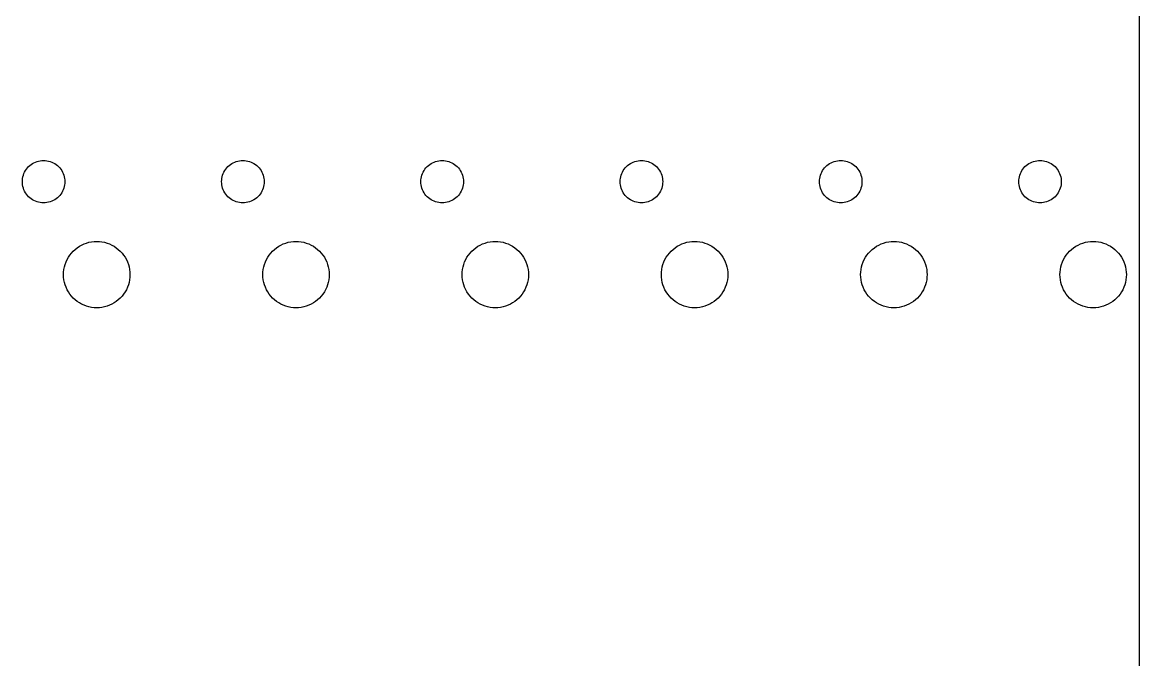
# Model space of a CAD drawing. Extents: x 0 to 315, y 0 to 192.
# Drawn here: x 231.2 to 315.2, y 96.2 to 144.2 of the extents above; entities that cross this region are included whole.
import ezdxf

# ---------------------------------------------------------------- set-up
doc = ezdxf.new("R2010")
doc.units = 0
doc.layers.add('Layer_1', color=7, linetype='CONTINUOUS')

msp = doc.modelspace()

# ---------------------------------------------------------------- linework, layer by layer
at = {"layer": 'Layer_1', "color": 7}
for p, q in [((315.249983, 0.249995), (315.249983, 192.249989)), ((232.023999, 133.675991), (232.138, 133.727991)), ((232.138, 133.727991), (232.256, 133.771992)), ((232.256, 133.771992), (232.376001, 133.805991)), ((232.376001, 133.805991), (232.500001, 133.82998)), ((232.500001, 133.82998), (232.624001, 133.844994)), ((232.624001, 133.844994), (232.749999, 133.84999)), ((232.749999, 133.84999), (232.876, 133.844994)), ((232.876, 133.844994), (233, 133.82998)), ((233, 133.82998), (233.124, 133.805991)), ((233.124, 133.805991), (233.244001, 133.771992)), ((233.244001, 133.771992), (233.362, 133.727991)), ((233.362, 133.727991), (233.475998, 133.675991)), ((247.024, 133.675991), (247.137998, 133.727991)), ((247.137998, 133.727991), (247.256001, 133.771992)), ((247.256001, 133.771992), (247.375999, 133.805991)), ((247.375999, 133.805991), (247.499999, 133.82998)), ((247.499999, 133.82998), (247.623999, 133.844994)), ((247.623999, 133.844994), (247.75, 133.84999)), ((247.75, 133.84999), (247.876001, 133.844994)), ((247.876001, 133.844994), (248.000001, 133.82998)), ((248.000001, 133.82998), (248.124001, 133.805991)), ((248.124001, 133.805991), (248.243999, 133.771992)), ((248.243999, 133.771992), (248.361999, 133.727991)), ((248.361999, 133.727991), (248.476, 133.675991)), ((262.023998, 133.675991), (262.137999, 133.727991)), ((262.137999, 133.727991), (262.255999, 133.771992)), ((262.255999, 133.771992), (262.376, 133.805991)), ((262.376, 133.805991), (262.5, 133.82998)), ((262.5, 133.82998), (262.624, 133.844994)), ((262.624, 133.844994), (262.749998, 133.84999)), ((262.749998, 133.84999), (262.875999, 133.844994)), ((262.875999, 133.844994), (262.999999, 133.82998)), ((262.999999, 133.82998), (263.123999, 133.805991)), ((263.123999, 133.805991), (263.244, 133.771992)), ((263.244, 133.771992), (263.362, 133.727991)), ((263.362, 133.727991), (263.476001, 133.675991)), ((277.023999, 133.675991), (277.137995, 133.727991)), ((277.137995, 133.727991), (277.255992, 133.771992)), ((277.255992, 133.771992), (277.375993, 133.805991)), ((277.375993, 133.805991), (277.500001, 133.82998)), ((277.500001, 133.82998), (277.624009, 133.844994)), ((277.624009, 133.844994), (277.749993, 133.84999)), ((277.749993, 133.84999), (277.876006, 133.844994)), ((277.876006, 133.844994), (277.999986, 133.82998)), ((277.999986, 133.82998), (278.123994, 133.805991)), ((278.123994, 133.805991), (278.243995, 133.771992)), ((278.243995, 133.771992), (278.361992, 133.727991)), ((278.361992, 133.727991), (278.47601, 133.675991)), ((292.023998, 133.675991), (292.137987, 133.727991)), ((292.137987, 133.727991), (292.255984, 133.771992)), ((292.255984, 133.771992), (292.375985, 133.805991)), ((292.375985, 133.805991), (292.499994, 133.82998)), ((292.499994, 133.82998), (292.624002, 133.844994)), ((292.624002, 133.844994), (292.749986, 133.84999)), ((292.749986, 133.84999), (292.875998, 133.844994)), ((292.875998, 133.844994), (292.999978, 133.82998)), ((292.999978, 133.82998), (293.123987, 133.805991)), ((293.123987, 133.805991), (293.243988, 133.771992)), ((293.243988, 133.771992), (293.361985, 133.727991)), ((293.361985, 133.727991), (293.476003, 133.675991)), ((307.023996, 133.675991), (307.137985, 133.727991)), ((307.137985, 133.727991), (307.255982, 133.771992)), ((307.255982, 133.771992), (307.375983, 133.805991)), ((307.375983, 133.805991), (307.499992, 133.82998)), ((307.499992, 133.82998), (307.624, 133.844994)), ((307.624, 133.844994), (307.749984, 133.84999)), ((307.749984, 133.84999), (307.875996, 133.844994)), ((307.875996, 133.844994), (307.999977, 133.82998)), ((307.999977, 133.82998), (308.123985, 133.805991)), ((308.123985, 133.805991), (308.243986, 133.771992)), ((308.243986, 133.771992), (308.361983, 133.727991)), ((308.361983, 133.727991), (308.476001, 133.675991)), ((231.271998, 132.861992), (231.324, 132.97599)), ((231.324, 132.97599), (231.385999, 133.085992)), ((231.385999, 133.085992), (231.455999, 133.189991)), ((231.455999, 133.189991), (231.533, 133.288991)), ((231.533, 133.288991), (231.618999, 133.38099)), ((231.618999, 133.38099), (231.711, 133.466992)), ((231.711, 133.466992), (231.809998, 133.54399)), ((231.809998, 133.54399), (231.914, 133.61399)), ((231.914, 133.61399), (232.023999, 133.675991)), ((233.475998, 133.675991), (233.586, 133.61399)), ((233.586, 133.61399), (233.689999, 133.54399)), ((233.689999, 133.54399), (233.789, 133.466992)), ((233.789, 133.466992), (233.880999, 133.38099)), ((233.880999, 133.38099), (233.967, 133.288991)), ((233.967, 133.288991), (234.043999, 133.189991)), ((234.043999, 133.189991), (234.113999, 133.085992)), ((234.113999, 133.085992), (234.176, 132.97599)), ((234.176, 132.97599), (234.227999, 132.861992)), ((246.271999, 132.861992), (246.323999, 132.97599)), ((246.323999, 132.97599), (246.386, 133.085992)), ((246.386, 133.085992), (246.456, 133.189991)), ((246.456, 133.189991), (246.532998, 133.288991)), ((246.532998, 133.288991), (246.619, 133.38099)), ((246.619, 133.38099), (246.710999, 133.466992)), ((246.710999, 133.466992), (246.809999, 133.54399)), ((246.809999, 133.54399), (246.913998, 133.61399)), ((246.913998, 133.61399), (247.024, 133.675991)), ((248.476, 133.675991), (248.585998, 133.61399)), ((248.585998, 133.61399), (248.69, 133.54399)), ((248.69, 133.54399), (248.788998, 133.466992)), ((248.788998, 133.466992), (248.881, 133.38099)), ((248.881, 133.38099), (248.966998, 133.288991)), ((248.966998, 133.288991), (249.044, 133.189991)), ((249.044, 133.189991), (249.114, 133.085992)), ((249.114, 133.085992), (249.175998, 132.97599)), ((249.175998, 132.97599), (249.228, 132.861992)), ((261.272, 132.861992), (261.324, 132.97599)), ((261.324, 132.97599), (261.385998, 133.085992)), ((261.385998, 133.085992), (261.456001, 133.189991)), ((261.456001, 133.189991), (261.532999, 133.288991)), ((261.532999, 133.288991), (261.618998, 133.38099)), ((261.618998, 133.38099), (261.711, 133.466992)), ((261.711, 133.466992), (261.81, 133.54399)), ((261.81, 133.54399), (261.913999, 133.61399)), ((261.913999, 133.61399), (262.023998, 133.675991)), ((263.476001, 133.675991), (263.586, 133.61399)), ((263.586, 133.61399), (263.689998, 133.54399)), ((263.689998, 133.54399), (263.788999, 133.466992)), ((263.788999, 133.466992), (263.881001, 133.38099)), ((263.881001, 133.38099), (263.967, 133.288991)), ((263.967, 133.288991), (264.043998, 133.189991)), ((264.043998, 133.189991), (264.114001, 133.085992)), ((264.114001, 133.085992), (264.175999, 132.97599)), ((264.175999, 132.97599), (264.227999, 132.861992)), ((276.271998, 132.861992), (276.323998, 132.97599)), ((276.323998, 132.97599), (276.385999, 133.085992)), ((276.385999, 133.085992), (276.455999, 133.189991)), ((276.455999, 133.189991), (276.533, 133.288991)), ((276.533, 133.288991), (276.618999, 133.38099)), ((276.618999, 133.38099), (276.710998, 133.466992)), ((276.710998, 133.466992), (276.809999, 133.54399)), ((276.809999, 133.54399), (276.914, 133.61399)), ((276.914, 133.61399), (277.023999, 133.675991)), ((278.47601, 133.675991), (278.585992, 133.61399)), ((278.585992, 133.61399), (278.689991, 133.54399)), ((278.689991, 133.54399), (278.788995, 133.466992)), ((278.788995, 133.466992), (278.880999, 133.38099)), ((278.880999, 133.38099), (278.966992, 133.288991)), ((278.966992, 133.288991), (279.044011, 133.189991)), ((279.044011, 133.189991), (279.114002, 133.085992)), ((279.114002, 133.085992), (279.176006, 132.97599)), ((279.176006, 132.97599), (279.227991, 132.861992)), ((291.271988, 132.861992), (291.324002, 132.97599)), ((291.324002, 132.97599), (291.385978, 133.085992)), ((291.385978, 133.085992), (291.455997, 133.189991)), ((291.455997, 133.189991), (291.532987, 133.288991)), ((291.532987, 133.288991), (291.61898, 133.38099)), ((291.61898, 133.38099), (291.710985, 133.466992)), ((291.710985, 133.466992), (291.809988, 133.54399)), ((291.809988, 133.54399), (291.913987, 133.61399)), ((291.913987, 133.61399), (292.023998, 133.675991)), ((293.476003, 133.675991), (293.585985, 133.61399)), ((293.585985, 133.61399), (293.689984, 133.54399)), ((293.689984, 133.54399), (293.788987, 133.466992)), ((293.788987, 133.466992), (293.880992, 133.38099)), ((293.880992, 133.38099), (293.966985, 133.288991)), ((293.966985, 133.288991), (294.044003, 133.189991)), ((294.044003, 133.189991), (294.113994, 133.085992)), ((294.113994, 133.085992), (294.175998, 132.97599)), ((294.175998, 132.97599), (294.227984, 132.861992)), ((306.271986, 132.861992), (306.324, 132.97599)), ((306.324, 132.97599), (306.386004, 133.085992)), ((306.386004, 133.085992), (306.455995, 133.189991)), ((306.455995, 133.189991), (306.532986, 133.288991)), ((306.532986, 133.288991), (306.618979, 133.38099)), ((306.618979, 133.38099), (306.710983, 133.466992)), ((306.710983, 133.466992), (306.809987, 133.54399)), ((306.809987, 133.54399), (306.913986, 133.61399)), ((306.913986, 133.61399), (307.023996, 133.675991)), ((308.476001, 133.675991), (308.585983, 133.61399)), ((308.585983, 133.61399), (308.689982, 133.54399)), ((308.689982, 133.54399), (308.788985, 133.466992)), ((308.788985, 133.466992), (308.88099, 133.38099)), ((308.88099, 133.38099), (308.966983, 133.288991)), ((308.966983, 133.288991), (309.044001, 133.189991)), ((309.044001, 133.189991), (309.113992, 133.085992)), ((309.113992, 133.085992), (309.175997, 132.97599)), ((309.175997, 132.97599), (309.227982, 132.861992)), ((231.15003, 132.24999), (231.155026, 132.375991)), ((231.155026, 132.123992), (231.15003, 132.24999)), ((231.155026, 132.375991), (231.170012, 132.499991)), ((231.170012, 131.999992), (231.155026, 132.123992)), ((231.170012, 132.499991), (231.194, 132.623991)), ((231.194, 132.623991), (231.228, 132.743992)), ((231.228, 132.743992), (231.271998, 132.861992)), ((234.227999, 132.861992), (234.272001, 132.743992)), ((234.272001, 132.743992), (234.306, 132.623991)), ((234.306, 132.623991), (234.329989, 132.499991)), ((234.329989, 132.499991), (234.344975, 132.375991)), ((234.344975, 132.123992), (234.329989, 131.999992)), ((234.344975, 132.375991), (234.34997, 132.24999)), ((234.34997, 132.24999), (234.344975, 132.123992)), ((246.15, 132.24999), (246.154996, 132.375991)), ((246.154996, 132.123992), (246.15, 132.24999)), ((246.154996, 132.375991), (246.17001, 132.499991)), ((246.17001, 131.999992), (246.154996, 132.123992)), ((246.17001, 132.499991), (246.193999, 132.623991)), ((246.193999, 132.623991), (246.228001, 132.743992)), ((246.228001, 132.743992), (246.271999, 132.861992)), ((249.228, 132.861992), (249.271999, 132.743992)), ((249.271999, 132.743992), (249.305998, 132.623991)), ((249.305998, 132.623991), (249.329987, 132.499991)), ((249.329987, 132.499991), (249.345001, 132.375991)), ((249.345001, 132.123992), (249.329987, 131.999992)), ((249.345001, 132.375991), (249.349997, 132.24999)), ((249.349997, 132.24999), (249.345001, 132.123992)), ((261.150029, 132.24999), (261.155025, 132.375991)), ((261.155025, 132.123992), (261.150029, 132.24999)), ((261.155025, 132.375991), (261.170011, 132.499991)), ((261.170011, 131.999992), (261.155025, 132.123992)), ((261.170011, 132.499991), (261.194, 132.623991)), ((261.194, 132.623991), (261.227999, 132.743992)), ((261.227999, 132.743992), (261.272, 132.861992)), ((264.227999, 132.861992), (264.272, 132.743992)), ((264.272, 132.743992), (264.305999, 132.623991)), ((264.305999, 132.623991), (264.329988, 132.499991)), ((264.329988, 132.499991), (264.344974, 132.375991)), ((264.344974, 132.123992), (264.329988, 131.999992)), ((264.344974, 132.375991), (264.349969, 132.24999)), ((264.349969, 132.24999), (264.344974, 132.123992)), ((276.150002, 132.24999), (276.154998, 132.375991)), ((276.154998, 132.123992), (276.150002, 132.24999)), ((276.154998, 132.375991), (276.170012, 132.499991)), ((276.170012, 131.999992), (276.154998, 132.123992)), ((276.170012, 132.499991), (276.194001, 132.623991)), ((276.194001, 132.623991), (276.228, 132.743992)), ((276.228, 132.743992), (276.271998, 132.861992)), ((279.227991, 132.861992), (279.27199, 132.743992)), ((279.27199, 132.743992), (279.305997, 132.623991)), ((279.305997, 132.623991), (279.329986, 132.499991)), ((279.329986, 132.499991), (279.344944, 132.375991)), ((279.344944, 132.123992), (279.329986, 131.999992)), ((279.344944, 132.375991), (279.350024, 132.24999)), ((279.350024, 132.24999), (279.344944, 132.123992)), ((291.149955, 132.24999), (291.155035, 132.375991)), ((291.155035, 132.123992), (291.149955, 132.24999)), ((291.155035, 132.375991), (291.169993, 132.499991)), ((291.169993, 131.999992), (291.155035, 132.123992)), ((291.169993, 132.499991), (291.193982, 132.623991)), ((291.193982, 132.623991), (291.22799, 132.743992)), ((291.22799, 132.743992), (291.271988, 132.861992)), ((294.227984, 132.861992), (294.271982, 132.743992)), ((294.271982, 132.743992), (294.30599, 132.623991)), ((294.30599, 132.623991), (294.329979, 132.499991)), ((294.329979, 132.499991), (294.344937, 132.375991)), ((294.344937, 132.123992), (294.329979, 131.999992)), ((294.344937, 132.375991), (294.350017, 132.24999)), ((294.350017, 132.24999), (294.344937, 132.123992)), ((306.149954, 132.24999), (306.155034, 132.375991)), ((306.155034, 132.123992), (306.149954, 132.24999)), ((306.155034, 132.375991), (306.169991, 132.499991)), ((306.169991, 131.999992), (306.155034, 132.123992)), ((306.169991, 132.499991), (306.19398, 132.623991)), ((306.19398, 132.623991), (306.227988, 132.743992)), ((306.227988, 132.743992), (306.271986, 132.861992)), ((309.227982, 132.861992), (309.27198, 132.743992)), ((309.27198, 132.743992), (309.305988, 132.623991)), ((309.305988, 132.623991), (309.329977, 132.499991)), ((309.329977, 132.499991), (309.344935, 132.375991)), ((309.344935, 132.123992), (309.329977, 131.999992)), ((309.344935, 132.375991), (309.350015, 132.24999)), ((309.350015, 132.24999), (309.344935, 132.123992)), ((231.194, 131.875992), (231.170012, 131.999992)), ((231.228, 131.755991), (231.194, 131.875992)), ((231.271998, 131.637991), (231.228, 131.755991)), ((231.324, 131.52399), (231.271998, 131.637991)), ((231.385999, 131.413991), (231.324, 131.52399)), ((231.455999, 131.309993), (231.385999, 131.413991)), ((231.533, 131.210992), (231.455999, 131.309993)), ((231.618999, 131.11899), (231.533, 131.210992)), ((233.967, 131.210992), (233.880999, 131.11899)), ((234.043999, 131.309993), (233.967, 131.210992)), ((234.113999, 131.413991), (234.043999, 131.309993)), ((234.176, 131.52399), (234.113999, 131.413991)), ((234.227999, 131.637991), (234.176, 131.52399)), ((234.272001, 131.755991), (234.227999, 131.637991)), ((234.306, 131.875992), (234.272001, 131.755991)), ((234.329989, 131.999992), (234.306, 131.875992)), ((246.193999, 131.875992), (246.17001, 131.999992)), ((246.228001, 131.755991), (246.193999, 131.875992)), ((246.271999, 131.637991), (246.228001, 131.755991)), ((246.323999, 131.52399), (246.271999, 131.637991)), ((246.386, 131.413991), (246.323999, 131.52399)), ((246.456, 131.309993), (246.386, 131.413991)), ((246.532998, 131.210992), (246.456, 131.309993)), ((246.619, 131.11899), (246.532998, 131.210992)), ((248.966998, 131.210992), (248.881, 131.11899)), ((249.044, 131.309993), (248.966998, 131.210992)), ((249.114, 131.413991), (249.044, 131.309993)), ((249.175998, 131.52399), (249.114, 131.413991)), ((249.228, 131.637991), (249.175998, 131.52399)), ((249.271999, 131.755991), (249.228, 131.637991)), ((249.305998, 131.875992), (249.271999, 131.755991)), ((249.329987, 131.999992), (249.305998, 131.875992)), ((261.194, 131.875992), (261.170011, 131.999992)), ((261.227999, 131.755991), (261.194, 131.875992)), ((261.272, 131.637991), (261.227999, 131.755991)), ((261.324, 131.52399), (261.272, 131.637991)), ((261.385998, 131.413991), (261.324, 131.52399)), ((261.456001, 131.309993), (261.385998, 131.413991)), ((261.532999, 131.210992), (261.456001, 131.309993)), ((261.618998, 131.11899), (261.532999, 131.210992)), ((263.967, 131.210992), (263.881001, 131.11899)), ((264.043998, 131.309993), (263.967, 131.210992)), ((264.114001, 131.413991), (264.043998, 131.309993)), ((264.175999, 131.52399), (264.114001, 131.413991)), ((264.227999, 131.637991), (264.175999, 131.52399)), ((264.272, 131.755991), (264.227999, 131.637991)), ((264.305999, 131.875992), (264.272, 131.755991)), ((264.329988, 131.999992), (264.305999, 131.875992)), ((276.194001, 131.875992), (276.170012, 131.999992)), ((276.228, 131.755991), (276.194001, 131.875992)), ((276.271998, 131.637991), (276.228, 131.755991)), ((276.323998, 131.52399), (276.271998, 131.637991)), ((276.385999, 131.413991), (276.323998, 131.52399)), ((276.455999, 131.309993), (276.385999, 131.413991)), ((276.533, 131.210992), (276.455999, 131.309993)), ((276.618999, 131.11899), (276.533, 131.210992)), ((278.966992, 131.210992), (278.880999, 131.11899)), ((279.044011, 131.309993), (278.966992, 131.210992)), ((279.114002, 131.413991), (279.044011, 131.309993)), ((279.176006, 131.52399), (279.114002, 131.413991)), ((279.227991, 131.637991), (279.176006, 131.52399)), ((279.27199, 131.755991), (279.227991, 131.637991)), ((279.305997, 131.875992), (279.27199, 131.755991)), ((279.329986, 131.999992), (279.305997, 131.875992)), ((291.193982, 131.875992), (291.169993, 131.999992)), ((291.22799, 131.755991), (291.193982, 131.875992)), ((291.271988, 131.637991), (291.22799, 131.755991)), ((291.324002, 131.52399), (291.271988, 131.637991)), ((291.385978, 131.413991), (291.324002, 131.52399)), ((291.455997, 131.309993), (291.385978, 131.413991)), ((291.532987, 131.210992), (291.455997, 131.309993)), ((291.61898, 131.11899), (291.532987, 131.210992)), ((293.966985, 131.210992), (293.880992, 131.11899)), ((294.044003, 131.309993), (293.966985, 131.210992)), ((294.113994, 131.413991), (294.044003, 131.309993)), ((294.175998, 131.52399), (294.113994, 131.413991)), ((294.227984, 131.637991), (294.175998, 131.52399)), ((294.271982, 131.755991), (294.227984, 131.637991)), ((294.30599, 131.875992), (294.271982, 131.755991)), ((294.329979, 131.999992), (294.30599, 131.875992)), ((306.19398, 131.875992), (306.169991, 131.999992)), ((306.227988, 131.755991), (306.19398, 131.875992)), ((306.271986, 131.637991), (306.227988, 131.755991)), ((306.324, 131.52399), (306.271986, 131.637991)), ((306.386004, 131.413991), (306.324, 131.52399)), ((306.455995, 131.309993), (306.386004, 131.413991)), ((306.532986, 131.210992), (306.455995, 131.309993)), ((306.618979, 131.11899), (306.532986, 131.210992)), ((308.966983, 131.210992), (308.88099, 131.11899)), ((309.044001, 131.309993), (308.966983, 131.210992)), ((309.113992, 131.413991), (309.044001, 131.309993)), ((309.175997, 131.52399), (309.113992, 131.413991)), ((309.227982, 131.637991), (309.175997, 131.52399)), ((309.27198, 131.755991), (309.227982, 131.637991)), ((309.305988, 131.875992), (309.27198, 131.755991)), ((309.329977, 131.999992), (309.305988, 131.875992)), ((231.711, 131.032991), (231.618999, 131.11899)), ((231.809998, 130.95599), (231.711, 131.032991)), ((231.914, 130.88599), (231.809998, 130.95599)), ((232.023999, 130.823992), (231.914, 130.88599)), ((232.138, 130.771992), (232.023999, 130.823992)), ((232.256, 130.727991), (232.138, 130.771992)), ((232.376001, 130.693992), (232.256, 130.727991)), ((232.500001, 130.670003), (232.376001, 130.693992)), ((232.624001, 130.654989), (232.500001, 130.670003)), ((232.749999, 130.649993), (232.624001, 130.654989)), ((232.876, 130.654989), (232.749999, 130.649993)), ((233, 130.670003), (232.876, 130.654989)), ((233.124, 130.693992), (233, 130.670003)), ((233.244001, 130.727991), (233.124, 130.693992)), ((233.362, 130.771992), (233.244001, 130.727991)), ((233.475998, 130.823992), (233.362, 130.771992)), ((233.586, 130.88599), (233.475998, 130.823992)), ((233.689999, 130.95599), (233.586, 130.88599)), ((233.789, 131.032991), (233.689999, 130.95599)), ((233.880999, 131.11899), (233.789, 131.032991)), ((246.710999, 131.032991), (246.619, 131.11899)), ((246.809999, 130.95599), (246.710999, 131.032991)), ((246.913998, 130.88599), (246.809999, 130.95599)), ((247.024, 130.823992), (246.913998, 130.88599)), ((247.137998, 130.771992), (247.024, 130.823992)), ((247.256001, 130.727991), (247.137998, 130.771992)), ((247.375999, 130.693992), (247.256001, 130.727991)), ((247.499999, 130.670003), (247.375999, 130.693992)), ((247.623999, 130.654989), (247.499999, 130.670003)), ((247.75, 130.649993), (247.623999, 130.654989)), ((247.876001, 130.654989), (247.75, 130.649993)), ((248.000001, 130.670003), (247.876001, 130.654989)), ((248.124001, 130.693992), (248.000001, 130.670003)), ((248.243999, 130.727991), (248.124001, 130.693992)), ((248.361999, 130.771992), (248.243999, 130.727991)), ((248.476, 130.823992), (248.361999, 130.771992)), ((248.585998, 130.88599), (248.476, 130.823992)), ((248.69, 130.95599), (248.585998, 130.88599)), ((248.788998, 131.032991), (248.69, 130.95599)), ((248.881, 131.11899), (248.788998, 131.032991)), ((261.711, 131.032991), (261.618998, 131.11899)), ((261.81, 130.95599), (261.711, 131.032991)), ((261.913999, 130.88599), (261.81, 130.95599)), ((262.023998, 130.823992), (261.913999, 130.88599)), ((262.137999, 130.771992), (262.023998, 130.823992)), ((262.255999, 130.727991), (262.137999, 130.771992)), ((262.376, 130.693992), (262.255999, 130.727991)), ((262.5, 130.670003), (262.376, 130.693992)), ((262.624, 130.654989), (262.5, 130.670003)), ((262.749998, 130.649993), (262.624, 130.654989)), ((262.875999, 130.654989), (262.749998, 130.649993)), ((262.999999, 130.670003), (262.875999, 130.654989)), ((263.123999, 130.693992), (262.999999, 130.670003)), ((263.244, 130.727991), (263.123999, 130.693992)), ((263.362, 130.771992), (263.244, 130.727991)), ((263.476001, 130.823992), (263.362, 130.771992)), ((263.586, 130.88599), (263.476001, 130.823992)), ((263.689998, 130.95599), (263.586, 130.88599)), ((263.788999, 131.032991), (263.689998, 130.95599)), ((263.881001, 131.11899), (263.788999, 131.032991)), ((276.710998, 131.032991), (276.618999, 131.11899)), ((276.809999, 130.95599), (276.710998, 131.032991)), ((276.914, 130.88599), (276.809999, 130.95599)), ((277.023999, 130.823992), (276.914, 130.88599)), ((277.137995, 130.771992), (277.023999, 130.823992)), ((277.255992, 130.727991), (277.137995, 130.771992)), ((277.375993, 130.693992), (277.255992, 130.727991)), ((277.500001, 130.670003), (277.375993, 130.693992)), ((277.624009, 130.654989), (277.500001, 130.670003)), ((277.749993, 130.649993), (277.624009, 130.654989)), ((277.876006, 130.654989), (277.749993, 130.649993)), ((277.999986, 130.670003), (277.876006, 130.654989)), ((278.123994, 130.693992), (277.999986, 130.670003)), ((278.243995, 130.727991), (278.123994, 130.693992)), ((278.361992, 130.771992), (278.243995, 130.727991)), ((278.47601, 130.823992), (278.361992, 130.771992)), ((278.585992, 130.88599), (278.47601, 130.823992)), ((278.689991, 130.95599), (278.585992, 130.88599)), ((278.788995, 131.032991), (278.689991, 130.95599)), ((278.880999, 131.11899), (278.788995, 131.032991)), ((291.710985, 131.032991), (291.61898, 131.11899)), ((291.809988, 130.95599), (291.710985, 131.032991)), ((291.913987, 130.88599), (291.809988, 130.95599)), ((292.023998, 130.823992), (291.913987, 130.88599)), ((292.137987, 130.771992), (292.023998, 130.823992)), ((292.255984, 130.727991), (292.137987, 130.771992)), ((292.375985, 130.693992), (292.255984, 130.727991)), ((292.499994, 130.670003), (292.375985, 130.693992)), ((292.624002, 130.654989), (292.499994, 130.670003)), ((292.749986, 130.649993), (292.624002, 130.654989)), ((292.875998, 130.654989), (292.749986, 130.649993)), ((292.999978, 130.670003), (292.875998, 130.654989)), ((293.123987, 130.693992), (292.999978, 130.670003)), ((293.243988, 130.727991), (293.123987, 130.693992)), ((293.361985, 130.771992), (293.243988, 130.727991)), ((293.476003, 130.823992), (293.361985, 130.771992)), ((293.585985, 130.88599), (293.476003, 130.823992)), ((293.689984, 130.95599), (293.585985, 130.88599)), ((293.788987, 131.032991), (293.689984, 130.95599)), ((293.880992, 131.11899), (293.788987, 131.032991)), ((306.710983, 131.032991), (306.618979, 131.11899)), ((306.809987, 130.95599), (306.710983, 131.032991)), ((306.913986, 130.88599), (306.809987, 130.95599)), ((307.023996, 130.823992), (306.913986, 130.88599)), ((307.137985, 130.771992), (307.023996, 130.823992)), ((307.255982, 130.727991), (307.137985, 130.771992)), ((307.375983, 130.693992), (307.255982, 130.727991)), ((307.499992, 130.670003), (307.375983, 130.693992)), ((307.624, 130.654989), (307.499992, 130.670003)), ((307.749984, 130.649993), (307.624, 130.654989)), ((307.875996, 130.654989), (307.749984, 130.649993)), ((307.999977, 130.670003), (307.875996, 130.654989)), ((308.123985, 130.693992), (307.999977, 130.670003)), ((308.243986, 130.727991), (308.123985, 130.693992)), ((308.361983, 130.771992), (308.243986, 130.727991)), ((308.476001, 130.823992), (308.361983, 130.771992)), ((308.585983, 130.88599), (308.476001, 130.823992)), ((308.689982, 130.95599), (308.585983, 130.88599)), ((308.788985, 131.032991), (308.689982, 130.95599)), ((308.88099, 131.11899), (308.788985, 131.032991)), ((234.848998, 126.87399), (234.981998, 127.017988)), ((234.981998, 127.017988), (235.125999, 127.150988)), ((235.125999, 127.150988), (235.280999, 127.272987)), ((235.280999, 127.272987), (235.443999, 127.38199)), ((235.443999, 127.38199), (235.615, 127.477988)), ((235.615, 127.477988), (235.793001, 127.559987)), ((235.793001, 127.559987), (235.976998, 127.627989)), ((235.976998, 127.627989), (236.166, 127.680987)), ((236.166, 127.680987), (236.359, 127.718989)), ((236.359, 127.718989), (236.553999, 127.74199)), ((236.553999, 127.74199), (236.749999, 127.749977)), ((236.749999, 127.749977), (236.946, 127.74199)), ((236.946, 127.74199), (237.140998, 127.718989)), ((237.140998, 127.718989), (237.333999, 127.680987)), ((237.333999, 127.680987), (237.523, 127.627989)), ((237.523, 127.627989), (237.707001, 127.559987)), ((237.707001, 127.559987), (237.884998, 127.477988)), ((237.884998, 127.477988), (238.055999, 127.38199)), ((238.055999, 127.38199), (238.219, 127.272987)), ((238.219, 127.272987), (238.373999, 127.150988)), ((238.373999, 127.150988), (238.518, 127.017988)), ((238.518, 127.017988), (238.651, 126.87399)), ((249.848999, 126.87399), (249.981999, 127.017988)), ((249.981999, 127.017988), (250.126, 127.150988)), ((250.126, 127.150988), (250.281, 127.272987)), ((250.281, 127.272987), (250.444, 127.38199)), ((250.444, 127.38199), (250.614998, 127.477988)), ((250.614998, 127.477988), (250.792999, 127.559987)), ((250.792999, 127.559987), (250.976999, 127.627989)), ((250.976999, 127.627989), (251.166001, 127.680987)), ((251.166001, 127.680987), (251.358998, 127.718989)), ((251.358998, 127.718989), (251.554, 127.74199)), ((251.554, 127.74199), (251.75, 127.749977)), ((251.75, 127.749977), (251.946001, 127.74199)), ((251.946001, 127.74199), (252.140999, 127.718989)), ((252.140999, 127.718989), (252.334, 127.680987)), ((252.334, 127.680987), (252.522998, 127.627989)), ((252.522998, 127.627989), (252.706999, 127.559987)), ((252.706999, 127.559987), (252.884999, 127.477988)), ((252.884999, 127.477988), (253.056001, 127.38199)), ((253.056001, 127.38199), (253.219001, 127.272987)), ((253.219001, 127.272987), (253.374, 127.150988)), ((253.374, 127.150988), (253.517998, 127.017988)), ((253.517998, 127.017988), (253.650998, 126.87399)), ((264.849, 126.87399), (264.982, 127.017988)), ((264.982, 127.017988), (265.125999, 127.150988)), ((265.125999, 127.150988), (265.280998, 127.272987)), ((265.280998, 127.272987), (265.443998, 127.38199)), ((265.443998, 127.38199), (265.614999, 127.477988)), ((265.614999, 127.477988), (265.793, 127.559987)), ((265.793, 127.559987), (265.977, 127.627989)), ((265.977, 127.627989), (266.165999, 127.680987)), ((266.165999, 127.680987), (266.358999, 127.718989)), ((266.358999, 127.718989), (266.553998, 127.74199)), ((266.553998, 127.74199), (266.749998, 127.749977)), ((266.749998, 127.749977), (266.945999, 127.74199)), ((266.945999, 127.74199), (267.141, 127.718989)), ((267.141, 127.718989), (267.333998, 127.680987)), ((267.333998, 127.680987), (267.523, 127.627989)), ((267.523, 127.627989), (267.707, 127.559987)), ((267.707, 127.559987), (267.885, 127.477988)), ((267.885, 127.477988), (268.055999, 127.38199)), ((268.055999, 127.38199), (268.218999, 127.272987)), ((268.218999, 127.272987), (268.373998, 127.150988)), ((268.373998, 127.150988), (268.517999, 127.017988)), ((268.517999, 127.017988), (268.650999, 126.87399)), ((279.848993, 126.87399), (279.982004, 127.017988)), ((279.982004, 127.017988), (280.125994, 127.150988)), ((280.125994, 127.150988), (280.280991, 127.272987)), ((280.280991, 127.272987), (280.444002, 127.38199)), ((280.444002, 127.38199), (280.615001, 127.477988)), ((280.615001, 127.477988), (280.792998, 127.559987)), ((280.792998, 127.559987), (280.977007, 127.627989)), ((280.977007, 127.627989), (281.166011, 127.680987)), ((281.166011, 127.680987), (281.358995, 127.718989)), ((281.358995, 127.718989), (281.55401, 127.74199)), ((281.55401, 127.74199), (281.749985, 127.749977)), ((281.749985, 127.749977), (281.945989, 127.74199)), ((281.945989, 127.74199), (282.141004, 127.718989)), ((282.141004, 127.718989), (282.333982, 127.680987)), ((282.333982, 127.680987), (282.522986, 127.627989)), ((282.522986, 127.627989), (282.706995, 127.559987)), ((282.706995, 127.559987), (282.884993, 127.477988)), ((282.884993, 127.477988), (283.055991, 127.38199)), ((283.055991, 127.38199), (283.219003, 127.272987)), ((283.219003, 127.272987), (283.373999, 127.150988)), ((283.373999, 127.150988), (283.517989, 127.017988)), ((283.517989, 127.017988), (283.651, 126.87399)), ((294.848986, 126.87399), (294.981997, 127.017988)), ((294.981997, 127.017988), (295.125987, 127.150988)), ((295.125987, 127.150988), (295.280983, 127.272987)), ((295.280983, 127.272987), (295.443995, 127.38199)), ((295.443995, 127.38199), (295.614993, 127.477988)), ((295.614993, 127.477988), (295.792991, 127.559987)), ((295.792991, 127.559987), (295.977, 127.627989)), ((295.977, 127.627989), (296.166004, 127.680987)), ((296.166004, 127.680987), (296.358987, 127.718989)), ((296.358987, 127.718989), (296.554003, 127.74199)), ((296.554003, 127.74199), (296.749978, 127.749977)), ((296.749978, 127.749977), (296.945981, 127.74199)), ((296.945981, 127.74199), (297.140997, 127.718989)), ((297.140997, 127.718989), (297.33398, 127.680987)), ((297.33398, 127.680987), (297.522985, 127.627989)), ((297.522985, 127.627989), (297.706994, 127.559987)), ((297.706994, 127.559987), (297.884991, 127.477988)), ((297.884991, 127.477988), (298.05599, 127.38199)), ((298.05599, 127.38199), (298.219001, 127.272987)), ((298.219001, 127.272987), (298.373998, 127.150988)), ((298.373998, 127.150988), (298.517987, 127.017988)), ((298.517987, 127.017988), (298.650999, 126.87399)), ((309.848984, 126.87399), (309.981995, 127.017988)), ((309.981995, 127.017988), (310.125985, 127.150988)), ((310.125985, 127.150988), (310.280981, 127.272987)), ((310.280981, 127.272987), (310.443993, 127.38199)), ((310.443993, 127.38199), (310.614991, 127.477988)), ((310.614991, 127.477988), (310.792989, 127.559987)), ((310.792989, 127.559987), (310.976998, 127.627989)), ((310.976998, 127.627989), (311.166002, 127.680987)), ((311.166002, 127.680987), (311.358986, 127.718989)), ((311.358986, 127.718989), (311.554001, 127.74199)), ((311.554001, 127.74199), (311.750004, 127.749977)), ((311.750004, 127.749977), (311.94598, 127.74199)), ((311.94598, 127.74199), (312.140995, 127.718989)), ((312.140995, 127.718989), (312.333979, 127.680987)), ((312.333979, 127.680987), (312.522983, 127.627989)), ((312.522983, 127.627989), (312.706992, 127.559987)), ((312.706992, 127.559987), (312.884989, 127.477988)), ((312.884989, 127.477988), (313.055988, 127.38199)), ((313.055988, 127.38199), (313.218999, 127.272987)), ((313.218999, 127.272987), (313.373996, 127.150988)), ((313.373996, 127.150988), (313.517986, 127.017988)), ((313.517986, 127.017988), (313.650997, 126.87399)), ((234.372, 126.022988), (234.439999, 126.206989)), ((234.439999, 126.206989), (234.521999, 126.384989)), ((234.521999, 126.384989), (234.617999, 126.555987)), ((234.617999, 126.555987), (234.726999, 126.718988)), ((234.726999, 126.718988), (234.848998, 126.87399)), ((238.651, 126.87399), (238.772999, 126.718988)), ((238.772999, 126.718988), (238.881999, 126.555987)), ((238.881999, 126.555987), (238.978, 126.384989)), ((238.978, 126.384989), (239.059999, 126.206989)), ((239.059999, 126.206989), (239.128001, 126.022988)), ((249.371999, 126.022988), (249.44, 126.206989)), ((249.44, 126.206989), (249.522, 126.384989)), ((249.522, 126.384989), (249.618, 126.555987)), ((249.618, 126.555987), (249.727, 126.718988)), ((249.727, 126.718988), (249.848999, 126.87399)), ((253.650998, 126.87399), (253.773, 126.718988)), ((253.773, 126.718988), (253.882, 126.555987)), ((253.882, 126.555987), (253.978001, 126.384989)), ((253.978001, 126.384989), (254.06, 126.206989)), ((254.06, 126.206989), (254.127999, 126.022988)), ((264.372, 126.022988), (264.439998, 126.206989)), ((264.439998, 126.206989), (264.521998, 126.384989)), ((264.521998, 126.384989), (264.617999, 126.555987)), ((264.617999, 126.555987), (264.726999, 126.718988)), ((264.726999, 126.718988), (264.849, 126.87399)), ((268.650999, 126.87399), (268.772998, 126.718988)), ((268.772998, 126.718988), (268.881998, 126.555987)), ((268.881998, 126.555987), (268.977999, 126.384989)), ((268.977999, 126.384989), (269.059999, 126.206989)), ((269.059999, 126.206989), (269.128, 126.022988)), ((279.372009, 126.022988), (279.439997, 126.206989)), ((279.439997, 126.206989), (279.52201, 126.384989)), ((279.52201, 126.384989), (279.617994, 126.555987)), ((279.617994, 126.555987), (279.726988, 126.718988)), ((279.726988, 126.718988), (279.848993, 126.87399)), ((283.651, 126.87399), (283.772977, 126.718988)), ((283.772977, 126.718988), (283.881999, 126.555987)), ((283.881999, 126.555987), (283.977983, 126.384989)), ((283.977983, 126.384989), (284.059997, 126.206989)), ((284.059997, 126.206989), (284.127984, 126.022988)), ((294.372002, 126.022988), (294.439989, 126.206989)), ((294.439989, 126.206989), (294.522003, 126.384989)), ((294.522003, 126.384989), (294.617987, 126.555987)), ((294.617987, 126.555987), (294.726981, 126.718988)), ((294.726981, 126.718988), (294.848986, 126.87399)), ((298.650999, 126.87399), (298.773003, 126.718988)), ((298.773003, 126.718988), (298.881998, 126.555987)), ((298.881998, 126.555987), (298.977981, 126.384989)), ((298.977981, 126.384989), (299.059995, 126.206989)), ((299.059995, 126.206989), (299.127982, 126.022988)), ((309.372, 126.022988), (309.439987, 126.206989)), ((309.439987, 126.206989), (309.522001, 126.384989)), ((309.522001, 126.384989), (309.617985, 126.555987)), ((309.617985, 126.555987), (309.726979, 126.718988)), ((309.726979, 126.718988), (309.848984, 126.87399)), ((313.650997, 126.87399), (313.773002, 126.718988)), ((313.773002, 126.718988), (313.881996, 126.555987)), ((313.881996, 126.555987), (313.97798, 126.384989)), ((313.97798, 126.384989), (314.059993, 126.206989)), ((314.059993, 126.206989), (314.127981, 126.022988)), ((234.250013, 125.249987), (234.258, 125.445988)), ((234.258, 125.445988), (234.281001, 125.640989)), ((234.281001, 125.640989), (234.318999, 125.83399)), ((234.318999, 125.83399), (234.372, 126.022988)), ((239.128001, 126.022988), (239.180999, 125.83399)), ((239.180999, 125.83399), (239.219001, 125.640989)), ((239.219001, 125.640989), (239.242002, 125.445988)), ((239.242002, 125.445988), (239.249989, 125.249987)), ((249.249983, 125.249987), (249.257998, 125.445988)), ((249.257998, 125.445988), (249.280999, 125.640989)), ((249.280999, 125.640989), (249.319, 125.83399)), ((249.319, 125.83399), (249.371999, 126.022988)), ((254.127999, 126.022988), (254.181, 125.83399)), ((254.181, 125.83399), (254.218999, 125.640989)), ((254.218999, 125.640989), (254.242, 125.445988)), ((254.242, 125.445988), (254.249987, 125.249987)), ((264.250012, 125.249987), (264.257999, 125.445988)), ((264.257999, 125.445988), (264.281, 125.640989)), ((264.281, 125.640989), (264.318998, 125.83399)), ((264.318998, 125.83399), (264.372, 126.022988)), ((269.128, 126.022988), (269.180999, 125.83399)), ((269.180999, 125.83399), (269.219, 125.640989)), ((269.219, 125.640989), (269.242001, 125.445988)), ((269.242001, 125.445988), (269.249988, 125.249987)), ((279.249948, 125.249987), (279.25785, 125.445988)), ((279.25785, 125.445988), (279.280993, 125.640989)), ((279.280993, 125.640989), (279.319008, 125.83399)), ((279.319008, 125.83399), (279.372009, 126.022988)), ((284.127984, 126.022988), (284.180986, 125.83399)), ((284.180986, 125.83399), (284.219001, 125.640989)), ((284.219001, 125.640989), (284.242143, 125.445988)), ((284.242143, 125.445988), (284.250045, 125.249987)), ((294.249941, 125.249987), (294.257843, 125.445988)), ((294.257843, 125.445988), (294.280985, 125.640989)), ((294.280985, 125.640989), (294.319, 125.83399)), ((294.319, 125.83399), (294.372002, 126.022988)), ((299.127982, 126.022988), (299.180984, 125.83399)), ((299.180984, 125.83399), (299.218999, 125.640989)), ((299.218999, 125.640989), (299.242141, 125.445988)), ((299.242141, 125.445988), (299.250044, 125.249987)), ((309.249939, 125.249987), (309.257841, 125.445988)), ((309.257841, 125.445988), (309.280983, 125.640989)), ((309.280983, 125.640989), (309.318999, 125.83399)), ((309.318999, 125.83399), (309.372, 126.022988)), ((314.127981, 126.022988), (314.180982, 125.83399)), ((314.180982, 125.83399), (314.218997, 125.640989)), ((314.218997, 125.640989), (314.24214, 125.445988)), ((314.24214, 125.445988), (314.250042, 125.249987)), ((234.258, 125.05399), (234.250013, 125.249987)), ((234.281001, 124.858988), (234.258, 125.05399)), ((234.318999, 124.665988), (234.281001, 124.858988)), ((234.372, 124.476989), (234.318999, 124.665988)), ((234.439999, 124.292989), (234.372, 124.476989)), ((239.128001, 124.476989), (239.059999, 124.292989)), ((239.180999, 124.665988), (239.128001, 124.476989)), ((239.219001, 124.858988), (239.180999, 124.665988)), ((239.242002, 125.05399), (239.219001, 124.858988)), ((239.249989, 125.249987), (239.242002, 125.05399)), ((249.257998, 125.05399), (249.249983, 125.249987)), ((249.280999, 124.858988), (249.257998, 125.05399)), ((249.319, 124.665988), (249.280999, 124.858988)), ((249.371999, 124.476989), (249.319, 124.665988)), ((249.44, 124.292989), (249.371999, 124.476989)), ((254.127999, 124.476989), (254.06, 124.292989)), ((254.181, 124.665988), (254.127999, 124.476989)), ((254.218999, 124.858988), (254.181, 124.665988)), ((254.242, 125.05399), (254.218999, 124.858988)), ((254.249987, 125.249987), (254.242, 125.05399)), ((264.257999, 125.05399), (264.250012, 125.249987)), ((264.281, 124.858988), (264.257999, 125.05399)), ((264.318998, 124.665988), (264.281, 124.858988)), ((264.372, 124.476989), (264.318998, 124.665988)), ((264.439998, 124.292989), (264.372, 124.476989)), ((269.128, 124.476989), (269.059999, 124.292989)), ((269.180999, 124.665988), (269.128, 124.476989)), ((269.219, 124.858988), (269.180999, 124.665988)), ((269.242001, 125.05399), (269.219, 124.858988)), ((269.249988, 125.249987), (269.242001, 125.05399)), ((279.25785, 125.05399), (279.249948, 125.249987)), ((279.280993, 124.858988), (279.25785, 125.05399)), ((279.319008, 124.665988), (279.280993, 124.858988)), ((279.372009, 124.476989), (279.319008, 124.665988)), ((279.439997, 124.292989), (279.372009, 124.476989)), ((284.127984, 124.476989), (284.059997, 124.292989)), ((284.180986, 124.665988), (284.127984, 124.476989)), ((284.219001, 124.858988), (284.180986, 124.665988)), ((284.242143, 125.05399), (284.219001, 124.858988)), ((284.250045, 125.249987), (284.242143, 125.05399)), ((294.257843, 125.05399), (294.249941, 125.249987)), ((294.280985, 124.858988), (294.257843, 125.05399)), ((294.319, 124.665988), (294.280985, 124.858988)), ((294.372002, 124.476989), (294.319, 124.665988)), ((294.439989, 124.292989), (294.372002, 124.476989)), ((299.127982, 124.476989), (299.059995, 124.292989)), ((299.180984, 124.665988), (299.127982, 124.476989)), ((299.218999, 124.858988), (299.180984, 124.665988)), ((299.242141, 125.05399), (299.218999, 124.858988)), ((299.250044, 125.249987), (299.242141, 125.05399)), ((309.257841, 125.05399), (309.249939, 125.249987)), ((309.280983, 124.858988), (309.257841, 125.05399)), ((309.318999, 124.665988), (309.280983, 124.858988)), ((309.372, 124.476989), (309.318999, 124.665988)), ((309.439987, 124.292989), (309.372, 124.476989)), ((314.127981, 124.476989), (314.059993, 124.292989)), ((314.180982, 124.665988), (314.127981, 124.476989)), ((314.218997, 124.858988), (314.180982, 124.665988)), ((314.24214, 125.05399), (314.218997, 124.858988)), ((314.250042, 125.249987), (314.24214, 125.05399)), ((234.521999, 124.114988), (234.439999, 124.292989)), ((234.617999, 123.94399), (234.521999, 124.114988)), ((234.726999, 123.78099), (234.617999, 123.94399)), ((234.848998, 123.625987), (234.726999, 123.78099)), ((238.772999, 123.78099), (238.651, 123.625987)), ((238.881999, 123.94399), (238.772999, 123.78099)), ((238.978, 124.114988), (238.881999, 123.94399)), ((239.059999, 124.292989), (238.978, 124.114988)), ((249.522, 124.114988), (249.44, 124.292989)), ((249.618, 123.94399), (249.522, 124.114988)), ((249.727, 123.78099), (249.618, 123.94399)), ((249.848999, 123.625987), (249.727, 123.78099)), ((253.773, 123.78099), (253.650998, 123.625987)), ((253.882, 123.94399), (253.773, 123.78099)), ((253.978001, 124.114988), (253.882, 123.94399)), ((254.06, 124.292989), (253.978001, 124.114988)), ((264.521998, 124.114988), (264.439998, 124.292989)), ((264.617999, 123.94399), (264.521998, 124.114988)), ((264.726999, 123.78099), (264.617999, 123.94399)), ((264.849, 123.625987), (264.726999, 123.78099)), ((268.772998, 123.78099), (268.650999, 123.625987)), ((268.881998, 123.94399), (268.772998, 123.78099)), ((268.977999, 124.114988), (268.881998, 123.94399)), ((269.059999, 124.292989), (268.977999, 124.114988)), ((279.52201, 124.114988), (279.439997, 124.292989)), ((279.617994, 123.94399), (279.52201, 124.114988)), ((279.726988, 123.78099), (279.617994, 123.94399)), ((279.848993, 123.625987), (279.726988, 123.78099)), ((283.772977, 123.78099), (283.651, 123.625987)), ((283.881999, 123.94399), (283.772977, 123.78099)), ((283.977983, 124.114988), (283.881999, 123.94399)), ((284.059997, 124.292989), (283.977983, 124.114988)), ((294.522003, 124.114988), (294.439989, 124.292989)), ((294.617987, 123.94399), (294.522003, 124.114988)), ((294.726981, 123.78099), (294.617987, 123.94399)), ((294.848986, 123.625987), (294.726981, 123.78099)), ((298.773003, 123.78099), (298.650999, 123.625987)), ((298.881998, 123.94399), (298.773003, 123.78099)), ((298.977981, 124.114988), (298.881998, 123.94399)), ((299.059995, 124.292989), (298.977981, 124.114988)), ((309.522001, 124.114988), (309.439987, 124.292989)), ((309.617985, 123.94399), (309.522001, 124.114988)), ((309.726979, 123.78099), (309.617985, 123.94399)), ((309.848984, 123.625987), (309.726979, 123.78099)), ((313.773002, 123.78099), (313.650997, 123.625987)), ((313.881996, 123.94399), (313.773002, 123.78099)), ((313.97798, 124.114988), (313.881996, 123.94399)), ((314.059993, 124.292989), (313.97798, 124.114988)), ((234.981998, 123.481989), (234.848998, 123.625987)), ((235.125999, 123.348989), (234.981998, 123.481989)), ((235.280999, 123.226987), (235.125999, 123.348989)), ((235.443999, 123.117987), (235.280999, 123.226987)), ((235.615, 123.02199), (235.443999, 123.117987)), ((235.793001, 122.93999), (235.615, 123.02199)), ((235.976998, 122.871988), (235.793001, 122.93999)), ((236.166, 122.818987), (235.976998, 122.871988)), ((236.359, 122.780989), (236.166, 122.818987)), ((237.333999, 122.818987), (237.140998, 122.780989)), ((237.523, 122.871988), (237.333999, 122.818987)), ((237.707001, 122.93999), (237.523, 122.871988)), ((237.884998, 123.02199), (237.707001, 122.93999)), ((238.055999, 123.117987), (237.884998, 123.02199)), ((238.219, 123.226987), (238.055999, 123.117987)), ((238.373999, 123.348989), (238.219, 123.226987)), ((238.518, 123.481989), (238.373999, 123.348989)), ((238.651, 123.625987), (238.518, 123.481989)), ((249.981999, 123.481989), (249.848999, 123.625987)), ((250.126, 123.348989), (249.981999, 123.481989)), ((250.281, 123.226987), (250.126, 123.348989)), ((250.444, 123.117987), (250.281, 123.226987)), ((250.614998, 123.02199), (250.444, 123.117987)), ((250.792999, 122.93999), (250.614998, 123.02199)), ((250.976999, 122.871988), (250.792999, 122.93999)), ((251.166001, 122.818987), (250.976999, 122.871988)), ((251.358998, 122.780989), (251.166001, 122.818987)), ((252.334, 122.818987), (252.140999, 122.780989)), ((252.522998, 122.871988), (252.334, 122.818987)), ((252.706999, 122.93999), (252.522998, 122.871988)), ((252.884999, 123.02199), (252.706999, 122.93999)), ((253.056001, 123.117987), (252.884999, 123.02199)), ((253.219001, 123.226987), (253.056001, 123.117987)), ((253.374, 123.348989), (253.219001, 123.226987)), ((253.517998, 123.481989), (253.374, 123.348989)), ((253.650998, 123.625987), (253.517998, 123.481989)), ((264.982, 123.481989), (264.849, 123.625987)), ((265.125999, 123.348989), (264.982, 123.481989)), ((265.280998, 123.226987), (265.125999, 123.348989)), ((265.443998, 123.117987), (265.280998, 123.226987)), ((265.614999, 123.02199), (265.443998, 123.117987)), ((265.793, 122.93999), (265.614999, 123.02199)), ((265.977, 122.871988), (265.793, 122.93999)), ((266.165999, 122.818987), (265.977, 122.871988)), ((266.358999, 122.780989), (266.165999, 122.818987)), ((267.333998, 122.818987), (267.141, 122.780989)), ((267.523, 122.871988), (267.333998, 122.818987)), ((267.707, 122.93999), (267.523, 122.871988)), ((267.885, 123.02199), (267.707, 122.93999)), ((268.055999, 123.117987), (267.885, 123.02199)), ((268.218999, 123.226987), (268.055999, 123.117987)), ((268.373998, 123.348989), (268.218999, 123.226987)), ((268.517999, 123.481989), (268.373998, 123.348989)), ((268.650999, 123.625987), (268.517999, 123.481989)), ((279.982004, 123.481989), (279.848993, 123.625987)), ((280.125994, 123.348989), (279.982004, 123.481989)), ((280.280991, 123.226987), (280.125994, 123.348989)), ((280.444002, 123.117987), (280.280991, 123.226987)), ((280.615001, 123.02199), (280.444002, 123.117987)), ((280.792998, 122.93999), (280.615001, 123.02199)), ((280.977007, 122.871988), (280.792998, 122.93999)), ((281.166011, 122.818987), (280.977007, 122.871988)), ((281.358995, 122.780989), (281.166011, 122.818987)), ((282.333982, 122.818987), (282.141004, 122.780989)), ((282.522986, 122.871988), (282.333982, 122.818987)), ((282.706995, 122.93999), (282.522986, 122.871988)), ((282.884993, 123.02199), (282.706995, 122.93999)), ((283.055991, 123.117987), (282.884993, 123.02199)), ((283.219003, 123.226987), (283.055991, 123.117987)), ((283.373999, 123.348989), (283.219003, 123.226987)), ((283.517989, 123.481989), (283.373999, 123.348989)), ((283.651, 123.625987), (283.517989, 123.481989)), ((294.981997, 123.481989), (294.848986, 123.625987)), ((295.125987, 123.348989), (294.981997, 123.481989)), ((295.280983, 123.226987), (295.125987, 123.348989)), ((295.443995, 123.117987), (295.280983, 123.226987)), ((295.614993, 123.02199), (295.443995, 123.117987)), ((295.792991, 122.93999), (295.614993, 123.02199)), ((295.977, 122.871988), (295.792991, 122.93999)), ((296.166004, 122.818987), (295.977, 122.871988)), ((296.358987, 122.780989), (296.166004, 122.818987)), ((297.33398, 122.818987), (297.140997, 122.780989)), ((297.522985, 122.871988), (297.33398, 122.818987)), ((297.706994, 122.93999), (297.522985, 122.871988)), ((297.884991, 123.02199), (297.706994, 122.93999)), ((298.05599, 123.117987), (297.884991, 123.02199)), ((298.219001, 123.226987), (298.05599, 123.117987)), ((298.373998, 123.348989), (298.219001, 123.226987)), ((298.517987, 123.481989), (298.373998, 123.348989)), ((298.650999, 123.625987), (298.517987, 123.481989)), ((309.981995, 123.481989), (309.848984, 123.625987)), ((310.125985, 123.348989), (309.981995, 123.481989)), ((310.280981, 123.226987), (310.125985, 123.348989)), ((310.443993, 123.117987), (310.280981, 123.226987)), ((310.614991, 123.02199), (310.443993, 123.117987)), ((310.792989, 122.93999), (310.614991, 123.02199)), ((310.976998, 122.871988), (310.792989, 122.93999)), ((311.166002, 122.818987), (310.976998, 122.871988)), ((311.358986, 122.780989), (311.166002, 122.818987)), ((312.333979, 122.818987), (312.140995, 122.780989)), ((312.522983, 122.871988), (312.333979, 122.818987)), ((312.706992, 122.93999), (312.522983, 122.871988)), ((312.884989, 123.02199), (312.706992, 122.93999)), ((313.055988, 123.117987), (312.884989, 123.02199)), ((313.218999, 123.226987), (313.055988, 123.117987)), ((313.373996, 123.348989), (313.218999, 123.226987)), ((313.517986, 123.481989), (313.373996, 123.348989)), ((313.650997, 123.625987), (313.517986, 123.481989)), ((236.553999, 122.757988), (236.359, 122.780989)), ((236.749999, 122.750001), (236.553999, 122.757988)), ((236.946, 122.757988), (236.749999, 122.750001)), ((237.140998, 122.780989), (236.946, 122.757988)), ((251.554, 122.757988), (251.358998, 122.780989)), ((251.75, 122.750001), (251.554, 122.757988)), ((251.946001, 122.757988), (251.75, 122.750001)), ((252.140999, 122.780989), (251.946001, 122.757988)), ((266.553998, 122.757988), (266.358999, 122.780989)), ((266.749998, 122.750001), (266.553998, 122.757988)), ((266.945999, 122.757988), (266.749998, 122.750001)), ((267.141, 122.780989), (266.945999, 122.757988)), ((281.55401, 122.757988), (281.358995, 122.780989)), ((281.749985, 122.750001), (281.55401, 122.757988)), ((281.945989, 122.757988), (281.749985, 122.750001)), ((282.141004, 122.780989), (281.945989, 122.757988)), ((296.554003, 122.757988), (296.358987, 122.780989)), ((296.749978, 122.750001), (296.554003, 122.757988)), ((296.945981, 122.757988), (296.749978, 122.750001)), ((297.140997, 122.780989), (296.945981, 122.757988)), ((311.554001, 122.757988), (311.358986, 122.780989)), ((311.750004, 122.750001), (311.554001, 122.757988)), ((311.94598, 122.757988), (311.750004, 122.750001)), ((312.140995, 122.780989), (311.94598, 122.757988))]:
    msp.add_line(p, q, dxfattribs=at)

doc.saveas('drawing.dxf')
